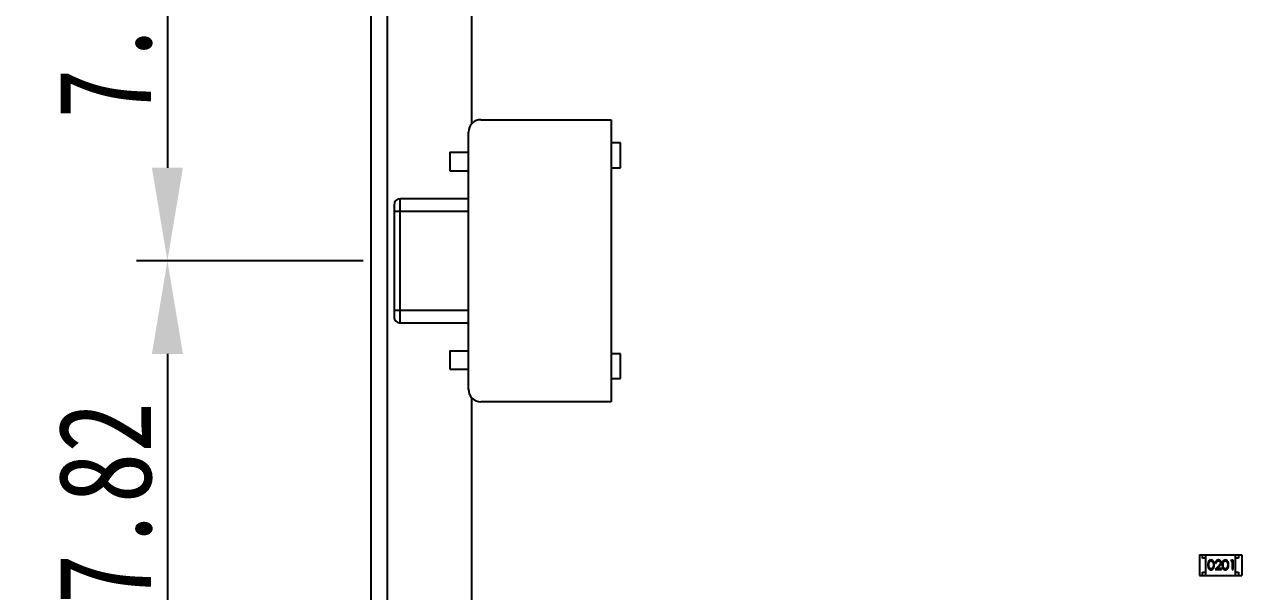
# Model space of a CAD drawing. Header units: millimetres. Extents: x 0 to 297, y 0 to 210.
# Drawn here: x 180.06 to 199.7, y 128.69 to 137.84 of the extents above; entities that cross this region are included whole.
import ezdxf

# ---------------------------------------------------------------- set-up
doc = ezdxf.new("R2010")
doc.units = ezdxf.units.MM
doc.header["$PDMODE"] = 3
doc.header["$PDSIZE"] = 8
doc.linetypes.add('solid', pattern=[0])
doc.layers.get('0').update_dxf_attribs({"linetype": 'CONTINUOUS'})
doc.layers.get('Defpoints').update_dxf_attribs({"linetype": 'CONTINUOUS'})
doc.layers.add('100', color=1, linetype='solid')
doc.styles.get("Standard").update_dxf_attribs({"font": 'txt', "width": 0.8})
doc.dimstyles.new('X0_5', dxfattribs={"dimscale": 0.5, "dimtxt": 2, "dimasz": 2, "dimexe": 1, "dimexo": 1, "dimgap": 0.5, "dimtad": 1, "dimtoh": 1, "dimzin": 0, "dimdsep": 46, "dimtxsty": 'STANDARD', "dimcen": 0, "dimclrd": 256, "dimclrt": 256, "dimadec": 0, "dimazin": 0, "dimtp": 0.1, "dimtm": 0.1, "dimtfac": 1, "dimtofl": 0, "dimtmove": 0, "dimatfit": 3, "dimfxl": 1, "dimtolj": 1, "dimtzin": 0, "dimarcsym": 0})

# ---------------------------------------------------------------- blocks, each defined once
blk = doc.blocks.new('*D12')
at = {"layer": '100', "color": 0, "lineweight": -2}
for p, q in [((189.856, 141.863), (181.872, 141.863)), ((185.528, 134.025), (181.872, 134.025))]:
    blk.add_line(p, q, dxfattribs=at)
at = {"layer": '100', "lineweight": -2}
blk.add_line((182.372, 140.363), (182.372, 135.525), dxfattribs=at)
at = {"layer": '100'}
for points in [[(182.622, 140.363), (182.122, 140.363), (182.372, 141.863)], [(182.122, 135.525), (182.622, 135.525), (182.372, 134.025)]]:
    blk.add_solid(points, dxfattribs=at)
at = {"layer": 'Defpoints', "color": 0}
for p in [(190.356, 141.863), (182.372, 134.025), (186.028, 134.025)]:
    blk.add_point(p, dxfattribs=at)
at = {"layer": '100', "insert": (181.372, 137.944), "char_height": 1.5, "attachment_point": 5, "rotation": 90}
blk.add_mtext('\\A1;7.84', dxfattribs=at)
blk = doc.blocks.new('*D13')
at = {"layer": '100', "color": 0, "lineweight": -2}
for p, q in [((185.414, 134.025), (181.872, 134.025)), ((185.529, 126.207), (181.872, 126.207))]:
    blk.add_line(p, q, dxfattribs=at)
at = {"layer": '100', "lineweight": -2}
blk.add_line((182.372, 132.525), (182.372, 127.707), dxfattribs=at)
at = {"layer": '100'}
for points in [[(182.622, 132.525), (182.122, 132.525), (182.372, 134.025)], [(182.122, 127.707), (182.622, 127.707), (182.372, 126.207)]]:
    blk.add_solid(points, dxfattribs=at)
at = {"layer": 'Defpoints', "color": 0}
for p in [(185.914, 134.025), (182.372, 126.207), (186.029, 126.207)]:
    blk.add_point(p, dxfattribs=at)
at = {"layer": '100', "insert": (181.372, 130.116), "char_height": 1.5, "attachment_point": 5, "rotation": 90}
blk.add_mtext('\\A1;7.82', dxfattribs=at)
blk = doc.blocks.new('*D18')
at = {"layer": '100', "color": 0, "lineweight": -2}
for p, q in [((189.856, 141.866), (176.148, 141.866)), ((189.394, 107.528), (176.148, 107.528))]:
    blk.add_line(p, q, dxfattribs=at)
at = {"layer": '100', "lineweight": -2}
blk.add_line((176.648, 140.366), (176.648, 109.028), dxfattribs=at)
at = {"layer": '100'}
for points in [[(176.898, 140.366), (176.398, 140.366), (176.648, 141.866)], [(176.398, 109.028), (176.898, 109.028), (176.648, 107.528)]]:
    blk.add_solid(points, dxfattribs=at)
at = {"layer": 'Defpoints', "color": 0}
for p in [(190.356, 141.866), (176.648, 107.528), (189.894, 107.528)]:
    blk.add_point(p, dxfattribs=at)
at = {"layer": '100', "insert": (175.648, 124.697), "char_height": 1.5, "attachment_point": 5, "rotation": 90}
blk.add_mtext('\\A1;34.34', dxfattribs=at)
blk = doc.blocks.new('*D19')
at = {"layer": '100', "color": 0, "lineweight": -2}
for p, q in [((189.856, 141.866), (168.928, 141.866)), ((191.783, 93.04), (168.928, 93.04))]:
    blk.add_line(p, q, dxfattribs=at)
at = {"layer": '100', "lineweight": -2}
blk.add_line((169.428, 140.366), (169.428, 94.54), dxfattribs=at)
at = {"layer": '100'}
for points in [[(169.678, 140.366), (169.178, 140.366), (169.428, 141.866)], [(169.178, 94.54), (169.678, 94.54), (169.428, 93.04)]]:
    blk.add_solid(points, dxfattribs=at)
at = {"layer": 'Defpoints', "color": 0}
for p in [(190.356, 141.866), (169.428, 93.04), (192.283, 93.04)]:
    blk.add_point(p, dxfattribs=at)
at = {"layer": '100', "insert": (168.428, 117.453), "char_height": 1.5, "attachment_point": 5, "rotation": 90}
blk.add_mtext('\\A1;48.83', dxfattribs=at)

msp = doc.modelspace()

# ---------------------------------------------------------------- linework, layer by layer
at = {"color": 7, "linetype": 'Continuous'}
for p, q in [((185.914, 146.465), (185.914, 77.265)), ((185.654, 146.295), (185.654, 77.235)), ((187.277, 138.254), (187.278, 136.231)), ((187.428, 136.301), (189.528, 136.301)), ((189.528, 136.301), (189.528, 131.751)), ((187.228, 131.951), (187.228, 136.101)), ((189.678, 135.926), (189.528, 135.926)), ((189.678, 135.526), (189.678, 135.926)), ((186.928, 135.776), (186.928, 135.476)), ((186.928, 135.776), (187.228, 135.776)), ((186.928, 135.476), (187.228, 135.476)), ((189.528, 135.526), (189.678, 135.526)), ((186.028, 134.925), (186.028, 133.125)), ((187.228, 135.026), (186.128, 135.025)), ((186.128, 133.025), (186.128, 135.025)), ((186.028, 134.825), (187.228, 134.826)), ((187.228, 133.226), (186.028, 133.225)), ((186.128, 133.025), (187.228, 133.026)), ((186.928, 132.576), (186.928, 132.276)), ((186.928, 132.576), (187.228, 132.576)), ((189.678, 132.526), (189.528, 132.526)), ((189.678, 132.126), (189.678, 132.526)), ((186.928, 132.276), (187.228, 132.276)), ((189.528, 132.126), (189.678, 132.126)), ((187.278, 131.82), (187.279, 128.413)), ((189.528, 131.751), (187.428, 131.751)), ((199.018, 129.282), (199.018, 128.952)), ((199.018, 129.282), (199.698, 129.282)), ((199.068, 129.232), (199.068, 129.282)), ((199.118, 129.232), (199.068, 129.232)), ((199.118, 128.952), (199.118, 129.282)), ((199.532, 129.197), (199.523, 129.182)), ((199.559, 129.197), (199.532, 129.197)), ((199.559, 129.047), (199.559, 129.197)), ((199.598, 128.952), (199.598, 129.282)), ((199.648, 129.232), (199.598, 129.232)), ((199.648, 129.282), (199.648, 129.232)), ((199.698, 129.282), (199.698, 128.952)), ((199.068, 128.952), (199.068, 129.002)), ((199.068, 129.002), (199.118, 129.002)), ((199.327, 129.109), (199.269, 129.047)), ((199.269, 129.047), (199.371, 129.047)), ((199.275, 129.151), (199.288, 129.151)), ((199.301, 129.062), (199.339, 129.102)), ((199.371, 129.062), (199.301, 129.062)), ((199.371, 129.047), (199.371, 129.062)), ((199.523, 129.182), (199.546, 129.182)), ((199.546, 129.182), (199.546, 129.047)), ((199.546, 129.047), (199.559, 129.047)), ((199.598, 129.002), (199.648, 129.002)), ((199.648, 129.002), (199.648, 128.952)), ((199.018, 128.952), (199.698, 128.952))]:
    msp.add_line(p, q, dxfattribs=at)
for centre, radius, start, end in [((187.428, 136.101), 0.2, 90.0074, 180.0074), ((186.128, 134.925), 0.1, 90.0074, 180.0074), ((186.128, 133.125), 0.1, 180.0074, 270.0074), ((187.428, 131.951), 0.2, 178.0012, 270.0074)]:
    msp.add_arc(centre, radius, start, end, dxfattribs=at)
for points, knots in [([(199.204, 129.201), (199.203, 129.201), (199.2, 129.201), (199.197, 129.2), (199.193, 129.2), (199.19, 129.199), (199.187, 129.198), (199.184, 129.196), (199.181, 129.194), (199.178, 129.193), (199.175, 129.19), (199.172, 129.188), (199.17, 129.185), (199.168, 129.182), (199.165, 129.179), (199.163, 129.176), (199.162, 129.172), (199.16, 129.168), (199.158, 129.164), (199.157, 129.159), (199.156, 129.154), (199.155, 129.148), (199.154, 129.142), (199.154, 129.136), (199.154, 129.129), (199.154, 129.124), (199.154, 129.122)], [0, 0, 0, 0, 0.033742, 0.066533, 0.099153, 0.13154, 0.164087, 0.196563, 0.229707, 0.263315, 0.297504, 0.331686, 0.366482, 0.4021, 0.438958, 0.476748, 0.515985, 0.556589, 0.599519, 0.645765, 0.695487, 0.748721, 0.805687, 0.866754, 0.931405, 1, 1, 1, 1]), ([(199.167, 129.122), (199.167, 129.124), (199.167, 129.128), (199.167, 129.134), (199.168, 129.139), (199.168, 129.144), (199.169, 129.148), (199.17, 129.152), (199.171, 129.156), (199.172, 129.16), (199.173, 129.163), (199.174, 129.166), (199.176, 129.168), (199.177, 129.171), (199.179, 129.173), (199.181, 129.175), (199.183, 129.177), (199.186, 129.18), (199.19, 129.182), (199.194, 129.184), (199.199, 129.185), (199.203, 129.185), (199.204, 129.185)], [0, 0, 0, 0, 0.073302, 0.142286, 0.206253, 0.266017, 0.321612, 0.372532, 0.419497, 0.462398, 0.502825, 0.541489, 0.579034, 0.615143, 0.650298, 0.684912, 0.718701, 0.752189, 0.817245, 0.879117, 0.939613, 1, 1, 1, 1]), ([(199.256, 129.122), (199.255, 129.124), (199.255, 129.129), (199.255, 129.135), (199.255, 129.142), (199.254, 129.147), (199.253, 129.153), (199.252, 129.158), (199.25, 129.163), (199.249, 129.167), (199.247, 129.171), (199.245, 129.175), (199.243, 129.179), (199.241, 129.182), (199.238, 129.185), (199.236, 129.188), (199.233, 129.19), (199.23, 129.192), (199.227, 129.194), (199.224, 129.196), (199.221, 129.198), (199.218, 129.199), (199.214, 129.2), (199.211, 129.2), (199.207, 129.201), (199.205, 129.201), (199.204, 129.201)], [0, 0, 0, 0, 0.065278, 0.127205, 0.186168, 0.241675, 0.294115, 0.343609, 0.390387, 0.434463, 0.476646, 0.517002, 0.555936, 0.593716, 0.630057, 0.665601, 0.700745, 0.734917, 0.768681, 0.802087, 0.834849, 0.867433, 0.900138, 0.932806, 0.966212, 1, 1, 1, 1]), ([(199.204, 129.185), (199.206, 129.185), (199.209, 129.185), (199.214, 129.184), (199.219, 129.182), (199.222, 129.18), (199.225, 129.177), (199.227, 129.175), (199.229, 129.173), (199.231, 129.171), (199.233, 129.168), (199.234, 129.165), (199.236, 129.162), (199.237, 129.158), (199.238, 129.155), (199.239, 129.151), (199.24, 129.147), (199.241, 129.142), (199.241, 129.137), (199.242, 129.133), (199.242, 129.127), (199.242, 129.124), (199.242, 129.122)], [0, 0, 0, 0, 0.059689, 0.119507, 0.181075, 0.246162, 0.279894, 0.314468, 0.350403, 0.387474, 0.426147, 0.466624, 0.508745, 0.553328, 0.600058, 0.649177, 0.700552, 0.754894, 0.811825, 0.871514, 0.934319, 1, 1, 1, 1]), ([(199.324, 129.201), (199.322, 129.201), (199.319, 129.201), (199.314, 129.2), (199.309, 129.199), (199.305, 129.197), (199.301, 129.195), (199.297, 129.193), (199.293, 129.19), (199.289, 129.187), (199.286, 129.183), (199.283, 129.179), (199.281, 129.175), (199.279, 129.171), (199.277, 129.166), (199.276, 129.161), (199.275, 129.156), (199.275, 129.153), (199.275, 129.151)], [0, 0, 0, 0, 0.06445, 0.126725, 0.187421, 0.247417, 0.306749, 0.366595, 0.427749, 0.490235, 0.553031, 0.614805, 0.676505, 0.738096, 0.801021, 0.864897, 0.931209, 1, 1, 1, 1]), ([(199.288, 129.151), (199.288, 129.152), (199.289, 129.155), (199.289, 129.159), (199.29, 129.162), (199.292, 129.165), (199.293, 129.169), (199.295, 129.171), (199.297, 129.174), (199.299, 129.176), (199.301, 129.179), (199.304, 129.18), (199.307, 129.182), (199.31, 129.183), (199.313, 129.184), (199.316, 129.185), (199.319, 129.185), (199.322, 129.185), (199.323, 129.186)], [0, 0, 0, 0, 0.073648, 0.143686, 0.210962, 0.275557, 0.338064, 0.399311, 0.4594, 0.51934, 0.579024, 0.637809, 0.695959, 0.754122, 0.813113, 0.873453, 0.935561, 1, 1, 1, 1]), ([(199.323, 129.186), (199.324, 129.185), (199.326, 129.185), (199.33, 129.185), (199.333, 129.184), (199.336, 129.183), (199.338, 129.182), (199.341, 129.18), (199.344, 129.179), (199.346, 129.177), (199.348, 129.174), (199.35, 129.172), (199.352, 129.169), (199.353, 129.167), (199.354, 129.164), (199.355, 129.161), (199.355, 129.158), (199.355, 129.156), (199.356, 129.155)], [0, 0, 0, 0, 0.068027, 0.133505, 0.19695, 0.26027, 0.322741, 0.384982, 0.448465, 0.513424, 0.578224, 0.640011, 0.700094, 0.760067, 0.819012, 0.877878, 0.938035, 1, 1, 1, 1]), ([(199.369, 129.156), (199.369, 129.158), (199.369, 129.161), (199.368, 129.165), (199.367, 129.169), (199.366, 129.173), (199.364, 129.177), (199.362, 129.181), (199.359, 129.184), (199.356, 129.188), (199.353, 129.191), (199.35, 129.193), (199.346, 129.196), (199.342, 129.198), (199.338, 129.199), (199.333, 129.2), (199.329, 129.201), (199.325, 129.201), (199.324, 129.201)], [0, 0, 0, 0, 0.06271, 0.123347, 0.183401, 0.242828, 0.302097, 0.36242, 0.423725, 0.487032, 0.550491, 0.612709, 0.674265, 0.73617, 0.799211, 0.863483, 0.930525, 1, 1, 1, 1]), ([(199.435, 129.201), (199.433, 129.201), (199.431, 129.201), (199.428, 129.2), (199.424, 129.2), (199.421, 129.199), (199.418, 129.198), (199.415, 129.196), (199.412, 129.194), (199.409, 129.193), (199.406, 129.19), (199.403, 129.188), (199.401, 129.185), (199.398, 129.182), (199.396, 129.179), (199.394, 129.176), (199.392, 129.172), (199.391, 129.168), (199.389, 129.164), (199.388, 129.159), (199.387, 129.154), (199.386, 129.148), (199.385, 129.142), (199.385, 129.136), (199.384, 129.129), (199.384, 129.124), (199.384, 129.122)], [0, 0, 0, 0, 0.033742, 0.066533, 0.099153, 0.13154, 0.164087, 0.196563, 0.229707, 0.263315, 0.297504, 0.331686, 0.366482, 0.4021, 0.438958, 0.476748, 0.515985, 0.556589, 0.599519, 0.645765, 0.695487, 0.748721, 0.805687, 0.866754, 0.931405, 1, 1, 1, 1]), ([(199.398, 129.122), (199.398, 129.124), (199.398, 129.128), (199.398, 129.134), (199.398, 129.139), (199.399, 129.144), (199.4, 129.148), (199.4, 129.152), (199.401, 129.156), (199.402, 129.16), (199.404, 129.163), (199.405, 129.166), (199.406, 129.168), (199.408, 129.171), (199.41, 129.173), (199.412, 129.175), (199.414, 129.177), (199.417, 129.18), (199.42, 129.182), (199.425, 129.184), (199.43, 129.185), (199.433, 129.185), (199.435, 129.186)], [0, 0, 0, 0, 0.073302, 0.142286, 0.206253, 0.266017, 0.321612, 0.372532, 0.419497, 0.462398, 0.502825, 0.541489, 0.579034, 0.615143, 0.650298, 0.684912, 0.718701, 0.752189, 0.817245, 0.879117, 0.939613, 1, 1, 1, 1]), ([(199.486, 129.122), (199.486, 129.124), (199.486, 129.129), (199.486, 129.135), (199.485, 129.142), (199.485, 129.147), (199.484, 129.153), (199.483, 129.158), (199.481, 129.163), (199.48, 129.167), (199.478, 129.171), (199.476, 129.175), (199.474, 129.179), (199.471, 129.182), (199.469, 129.185), (199.466, 129.188), (199.464, 129.19), (199.461, 129.193), (199.458, 129.195), (199.455, 129.196), (199.452, 129.198), (199.448, 129.199), (199.445, 129.2), (199.442, 129.2), (199.438, 129.201), (199.436, 129.201), (199.435, 129.201)], [0, 0, 0, 0, 0.065278, 0.127205, 0.186168, 0.241675, 0.294115, 0.343609, 0.390387, 0.434463, 0.476646, 0.517002, 0.555936, 0.593716, 0.630057, 0.665601, 0.700745, 0.734917, 0.768681, 0.802087, 0.834849, 0.867433, 0.900138, 0.932806, 0.966212, 1, 1, 1, 1]), ([(199.435, 129.186), (199.437, 129.185), (199.44, 129.185), (199.445, 129.184), (199.449, 129.182), (199.453, 129.18), (199.456, 129.177), (199.458, 129.175), (199.46, 129.173), (199.462, 129.171), (199.464, 129.168), (199.465, 129.165), (199.467, 129.162), (199.468, 129.158), (199.469, 129.155), (199.47, 129.151), (199.471, 129.147), (199.472, 129.142), (199.472, 129.137), (199.473, 129.133), (199.473, 129.127), (199.473, 129.124), (199.473, 129.122)], [0, 0, 0, 0, 0.059689, 0.119507, 0.181075, 0.246162, 0.279894, 0.314468, 0.350403, 0.387474, 0.426147, 0.466624, 0.508745, 0.553328, 0.600058, 0.649177, 0.700552, 0.754894, 0.811825, 0.871514, 0.934319, 1, 1, 1, 1]), ([(199.154, 129.122), (199.154, 129.12), (199.154, 129.115), (199.154, 129.108), (199.154, 129.102), (199.155, 129.096), (199.156, 129.09), (199.157, 129.085), (199.158, 129.08), (199.16, 129.076), (199.162, 129.072), (199.164, 129.068), (199.166, 129.065), (199.168, 129.062), (199.17, 129.059), (199.172, 129.056), (199.175, 129.054), (199.178, 129.051), (199.181, 129.049), (199.184, 129.048), (199.187, 129.046), (199.19, 129.045), (199.193, 129.044), (199.197, 129.044), (199.2, 129.043), (199.203, 129.043), (199.204, 129.043)], [0, 0, 0, 0, 0.068113, 0.132564, 0.193427, 0.250218, 0.303569, 0.353576, 0.400235, 0.443586, 0.484619, 0.524292, 0.56238, 0.599049, 0.63494, 0.669782, 0.704009, 0.737842, 0.771098, 0.803896, 0.836415, 0.868639, 0.900715, 0.933378, 0.966213, 1, 1, 1, 1]), ([(199.204, 129.059), (199.203, 129.059), (199.199, 129.059), (199.194, 129.06), (199.19, 129.062), (199.186, 129.065), (199.183, 129.067), (199.181, 129.069), (199.179, 129.071), (199.177, 129.073), (199.176, 129.076), (199.174, 129.078), (199.173, 129.081), (199.172, 129.084), (199.171, 129.088), (199.17, 129.092), (199.169, 129.096), (199.168, 129.1), (199.168, 129.105), (199.167, 129.11), (199.167, 129.116), (199.167, 129.12), (199.167, 129.122)], [0, 0, 0, 0, 0.060034, 0.120278, 0.182348, 0.247919, 0.281641, 0.315701, 0.350322, 0.385703, 0.421819, 0.459196, 0.497866, 0.538301, 0.58121, 0.628183, 0.679403, 0.734699, 0.794074, 0.858416, 0.927049, 1, 1, 1, 1]), ([(199.204, 129.043), (199.205, 129.043), (199.207, 129.043), (199.211, 129.044), (199.214, 129.044), (199.218, 129.045), (199.221, 129.046), (199.224, 129.048), (199.227, 129.05), (199.23, 129.052), (199.233, 129.054), (199.236, 129.056), (199.238, 129.059), (199.241, 129.062), (199.243, 129.066), (199.245, 129.069), (199.247, 129.073), (199.249, 129.077), (199.25, 129.081), (199.252, 129.086), (199.253, 129.091), (199.254, 129.097), (199.255, 129.103), (199.255, 129.109), (199.255, 129.115), (199.255, 129.12), (199.256, 129.122)], [0, 0, 0, 0, 0.033824, 0.067298, 0.10028, 0.133019, 0.165736, 0.198792, 0.232372, 0.266409, 0.301016, 0.336196, 0.371972, 0.408574, 0.446394, 0.485225, 0.525372, 0.567224, 0.611081, 0.65775, 0.70702, 0.759235, 0.814484, 0.873227, 0.934937, 1, 1, 1, 1]), ([(199.236, 129.084), (199.236, 129.083), (199.235, 129.081), (199.234, 129.078), (199.232, 129.076), (199.231, 129.073), (199.229, 129.071), (199.227, 129.069), (199.225, 129.067), (199.222, 129.064), (199.219, 129.062), (199.214, 129.06), (199.209, 129.059), (199.206, 129.059), (199.204, 129.059)], [0, 0, 0, 0, 0.075949, 0.148549, 0.218996, 0.286119, 0.351826, 0.416074, 0.478265, 0.540325, 0.660405, 0.774606, 0.887187, 1, 1, 1, 1]), ([(199.242, 129.122), (199.242, 129.12), (199.242, 129.117), (199.242, 129.111), (199.241, 129.106), (199.241, 129.102), (199.24, 129.097), (199.239, 129.093), (199.238, 129.088), (199.237, 129.086), (199.236, 129.084)], [0, 0, 0, 0, 0.141157, 0.277773, 0.409244, 0.535676, 0.657497, 0.775458, 0.889412, 1, 1, 1, 1]), ([(199.356, 129.155), (199.355, 129.153), (199.355, 129.15), (199.354, 129.145), (199.353, 129.141), (199.351, 129.137), (199.349, 129.134), (199.347, 129.131), (199.344, 129.128), (199.342, 129.125), (199.339, 129.121), (199.335, 129.118), (199.331, 129.113), (199.329, 129.111), (199.327, 129.109)], [0, 0, 0, 0, 0.088014, 0.174976, 0.2638, 0.355443, 0.406413, 0.465519, 0.533076, 0.609353, 0.693899, 0.787171, 0.889197, 1, 1, 1, 1]), ([(199.339, 129.102), (199.34, 129.104), (199.343, 129.107), (199.347, 129.111), (199.35, 129.115), (199.354, 129.119), (199.356, 129.123), (199.359, 129.126), (199.361, 129.13), (199.363, 129.133), (199.366, 129.138), (199.368, 129.144), (199.369, 129.15), (199.369, 129.154), (199.369, 129.156)], [0, 0, 0, 0, 0.09953, 0.192079, 0.277712, 0.357454, 0.429648, 0.495771, 0.555538, 0.608657, 0.707578, 0.804328, 0.901298, 1, 1, 1, 1]), ([(199.384, 129.122), (199.384, 129.12), (199.384, 129.115), (199.385, 129.108), (199.385, 129.102), (199.386, 129.096), (199.387, 129.09), (199.388, 129.085), (199.389, 129.081), (199.391, 129.076), (199.392, 129.072), (199.394, 129.068), (199.396, 129.065), (199.398, 129.062), (199.401, 129.059), (199.403, 129.056), (199.406, 129.054), (199.409, 129.051), (199.412, 129.05), (199.415, 129.048), (199.418, 129.046), (199.421, 129.045), (199.424, 129.044), (199.428, 129.044), (199.431, 129.043), (199.433, 129.043), (199.435, 129.043)], [0, 0, 0, 0, 0.068113, 0.132564, 0.193427, 0.250218, 0.303569, 0.353576, 0.400235, 0.443586, 0.484619, 0.524292, 0.56238, 0.599049, 0.63494, 0.669782, 0.704009, 0.737842, 0.771098, 0.803896, 0.836415, 0.868639, 0.900715, 0.933378, 0.966213, 1, 1, 1, 1]), ([(199.435, 129.059), (199.433, 129.059), (199.43, 129.059), (199.425, 129.06), (199.42, 129.062), (199.417, 129.065), (199.414, 129.067), (199.412, 129.069), (199.41, 129.071), (199.408, 129.073), (199.406, 129.076), (199.405, 129.079), (199.404, 129.081), (199.402, 129.085), (199.401, 129.088), (199.4, 129.092), (199.4, 129.096), (199.399, 129.1), (199.398, 129.105), (199.398, 129.111), (199.398, 129.116), (199.398, 129.12), (199.398, 129.122)], [0, 0, 0, 0, 0.060034, 0.120278, 0.182348, 0.247919, 0.281641, 0.315701, 0.350322, 0.385703, 0.421819, 0.459196, 0.497866, 0.538301, 0.58121, 0.628183, 0.679403, 0.734699, 0.794074, 0.858416, 0.927049, 1, 1, 1, 1]), ([(199.435, 129.043), (199.436, 129.043), (199.438, 129.043), (199.442, 129.044), (199.445, 129.044), (199.448, 129.045), (199.452, 129.047), (199.455, 129.048), (199.458, 129.05), (199.461, 129.052), (199.464, 129.054), (199.467, 129.056), (199.469, 129.059), (199.472, 129.062), (199.474, 129.066), (199.476, 129.069), (199.478, 129.073), (199.48, 129.077), (199.481, 129.081), (199.483, 129.086), (199.484, 129.091), (199.485, 129.097), (199.485, 129.103), (199.486, 129.109), (199.486, 129.115), (199.486, 129.12), (199.486, 129.122)], [0, 0, 0, 0, 0.033824, 0.067298, 0.10028, 0.133019, 0.165736, 0.198792, 0.232372, 0.266409, 0.301016, 0.336196, 0.371972, 0.408574, 0.446394, 0.485225, 0.525372, 0.567224, 0.611081, 0.65775, 0.70702, 0.759235, 0.814484, 0.873227, 0.934937, 1, 1, 1, 1]), ([(199.467, 129.084), (199.467, 129.083), (199.466, 129.081), (199.465, 129.078), (199.463, 129.076), (199.462, 129.073), (199.46, 129.071), (199.458, 129.069), (199.456, 129.067), (199.453, 129.064), (199.45, 129.062), (199.445, 129.06), (199.44, 129.059), (199.437, 129.059), (199.435, 129.059)], [0, 0, 0, 0, 0.075949, 0.148549, 0.218996, 0.286119, 0.351826, 0.416074, 0.478265, 0.540325, 0.660405, 0.774606, 0.887187, 1, 1, 1, 1]), ([(199.473, 129.122), (199.473, 129.12), (199.473, 129.117), (199.473, 129.111), (199.472, 129.106), (199.471, 129.102), (199.471, 129.097), (199.47, 129.093), (199.469, 129.088), (199.468, 129.086), (199.467, 129.084)], [0, 0, 0, 0, 0.141157, 0.277773, 0.409244, 0.535676, 0.657497, 0.775458, 0.889412, 1, 1, 1, 1])]:
    msp.add_open_spline(points, degree=3, knots=knots, dxfattribs=at)

# ---------------------------------------------------------------- dimensions: what is measured, and where the dimension line sits
at = {"layer": '100'}
for base, p2, picture, middle in [((169.428, 93.04), (192.283, 93.04), '*D19', (169.428, 117.453)), ((176.648, 107.528), (189.894, 107.528), '*D18', (176.648, 124.697))]:
    dim = msp.add_linear_dim(base=base, p1=(190.356, 141.866), p2=p2, angle=90, dimstyle='X0_5', override={"dimtxt": 3, "dimasz": 3, "dimpost": '<>', "dimtvp": 0.1}, dxfattribs=at)
    dim.commit()
    dim.dimension.update_dxf_attribs({"geometry": picture, "text_midpoint": middle, "dimtype": 160})
for base, p1, p2, picture, middle in [((182.372, 134.025), (190.356, 141.863), (186.028, 134.025), '*D12', (181.372, 137.944)), ((182.372, 126.207), (185.914, 134.025), (186.029, 126.207), '*D13', (181.372, 130.116))]:
    dim = msp.add_linear_dim(base=base, p1=p1, p2=p2, angle=90, dimstyle='X0_5', override={"dimtxt": 3, "dimasz": 3, "dimpost": '<>', "dimtvp": 0.1}, dxfattribs=at)
    dim.commit()
    dim.dimension.update_dxf_attribs({"geometry": picture, "text_midpoint": middle})

doc.saveas('drawing.dxf')
